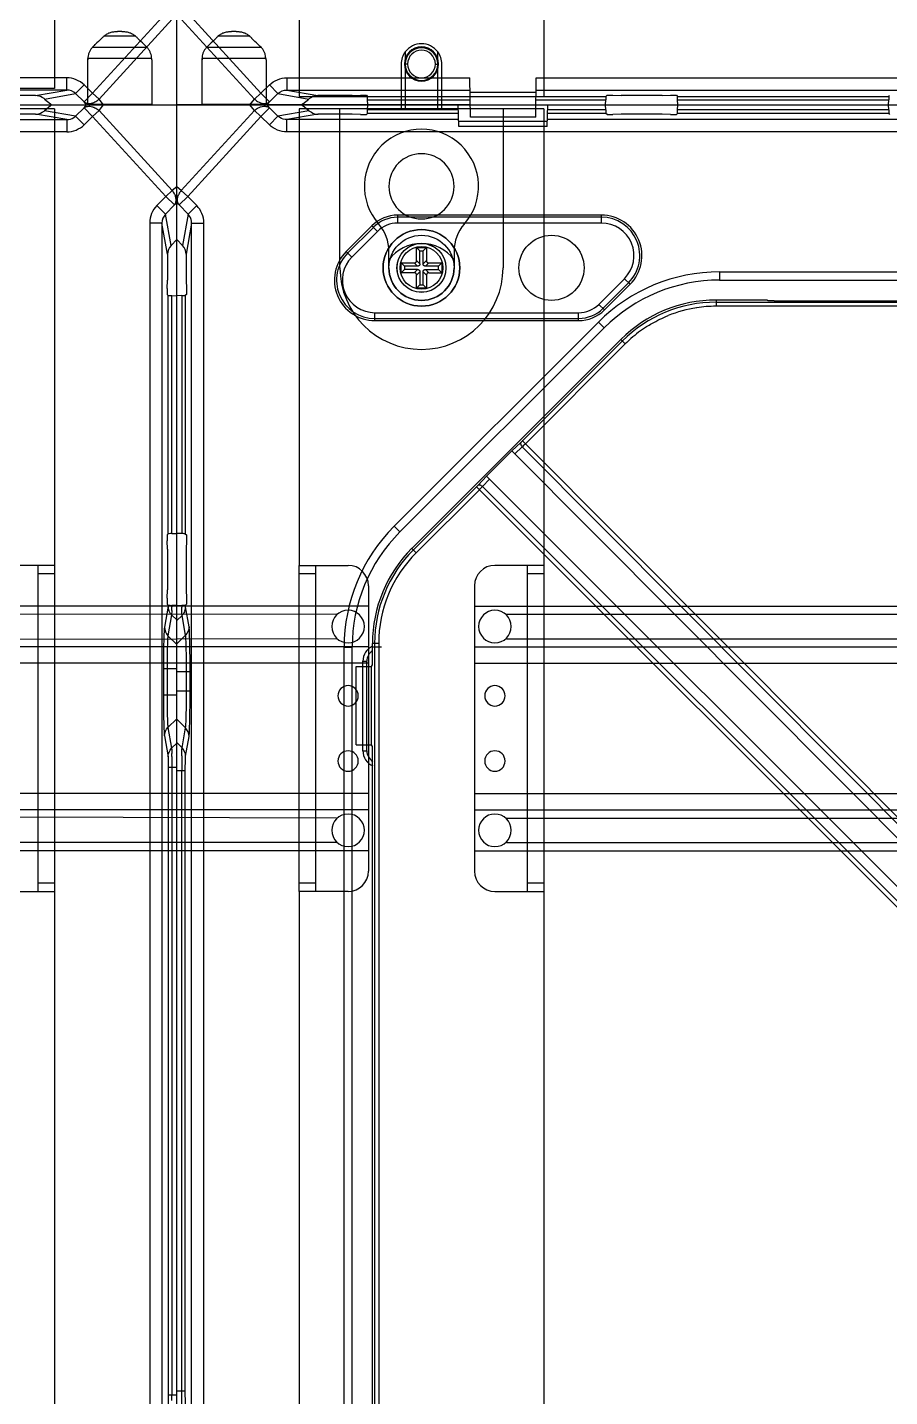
# Model space of a CAD drawing. Header units: millimetres. Extents: x 562 to 17351, y 2396 to 6995.
# Drawn here: x 13907 to 14012.7, y 5060.2 to 5228.2 of the extents above; entities that cross this region are included whole.
import ezdxf

# ---------------------------------------------------------------- set-up
doc = ezdxf.new("R2010")
doc.units = ezdxf.units.MM
doc.layers.add('02___PRT_ALL_AXES', color=7, linetype='Continuous')
doc.layers.add('1轮廓线', color=7, linetype='Continuous', lineweight=25)

# ---------------------------------------------------------------- blocks, each defined once
blk = doc.blocks.new('32211212')
at = {"color": 114, "linetype": 'Continuous', "lineweight": 25, "true_color": 0x139b48}
for p, q in [((3746.61, 2263.17), (3746.61, 2261.67)), ((3750.61, 2261.67), (3750.61, 2263.17)), ((3746.11, 2261.67), (3746.11, 2256.17)), ((3746.91, 2261.67), (3746.61, 2261.67)), ((3746.61, 2261.67), (3746.61, 2256.17)), ((3750.31, 2261.67), (3750.61, 2261.67)), ((3750.61, 2256.17), (3750.61, 2261.67)), ((3751.11, 2256.17), (3751.11, 2261.67)), ((3738.61, 2256.17), (3733.61, 2256.17)), ((3733.61, 2256.17), (3733.61, 2200.17)), ((3738.61, 2236.67), (3738.61, 2256.17)), ((3758.61, 2256.17), (3738.61, 2256.17)), ((3758.61, 2256.17), (3758.61, 2236.67)), ((3763.61, 2256.17), (3758.61, 2256.17)), ((3763.61, 2256.17), (3763.61, 2200.17)), ((4303.61, 2256.17), (4298.61, 2256.17)), ((4303.61, 2256.17), (4303.61, 2200.17)), ((3744.61, 2236.67), (3744.61, 2238.73)), ((3752.61, 2238.73), (3752.61, 2236.67)), ((3733.61, 2200.17), (3739.61, 2200.17)), ((3733.61, 2199.17), (3733.61, 2200.17)), ((3733.61, 2199.17), (3735.61, 2199.17)), ((3733.61, 2161.17), (3733.61, 2199.17)), ((3735.61, 2200.17), (3735.61, 2199.88)), ((3735.61, 2199.88), (3735.61, 2160.46)), ((3763.61, 2200.17), (3757.61, 2200.17)), ((3761.61, 2199.88), (3761.61, 2200.17)), ((3761.61, 2160.46), (3761.61, 2199.88)), ((3761.61, 2199.17), (3763.61, 2199.17)), ((3763.61, 2200.17), (3763.61, 2199.17)), ((3763.61, 2199.17), (3763.61, 2161.17)), ((4303.61, 2200.17), (4297.61, 2200.17)), ((4301.61, 2199.88), (4301.61, 2200.17)), ((4301.61, 2160.46), (4301.61, 2199.88)), ((4301.61, 2199.17), (4303.61, 2199.17)), ((4303.61, 2200.17), (4303.61, 2199.17)), ((4303.61, 2199.17), (4303.61, 2161.17)), ((3742.11, 2197.67), (3742.11, 2162.67)), ((3755.11, 2197.67), (3755.11, 2162.67)), ((3735.61, 2161.17), (3733.61, 2161.17)), ((3733.61, 2160.17), (3733.61, 2161.17)), ((3733.61, 2160.17), (3733.61, 1682.67)), ((3739.61, 2160.17), (3733.61, 2160.17)), ((3735.61, 2160.46), (3735.61, 2160.17)), ((3757.61, 2160.17), (3763.61, 2160.17)), ((3763.61, 2161.17), (3761.61, 2161.17)), ((3761.61, 2160.17), (3761.61, 2160.46)), ((3763.61, 2161.17), (3763.61, 2160.17)), ((3763.61, 2160.17), (3763.61, 1682.67)), ((4297.61, 2160.17), (4303.61, 2160.17)), ((4303.61, 2161.17), (4301.61, 2161.17)), ((4301.61, 2160.17), (4301.61, 2160.46)), ((4303.61, 2161.17), (4303.61, 2160.17)), ((4303.61, 2160.17), (4303.61, 1682.67))]:
    blk.add_line(p, q, dxfattribs=at)
at = {"color": 114, "linetype": 'Continuous', "true_color": 0x139b48}
for p, q in [((3742.11, 2195.17), (3692.11, 2195.17)), ((3755.11, 2195.17), (4282.11, 2195.17)), ((3742.11, 2190.17), (3692.11, 2190.17)), ((3755.11, 2190.17), (4282.11, 2190.17)), ((3742.11, 2188.17), (3692.11, 2188.17)), ((3755.11, 2188.17), (4282.11, 2188.17)), ((3742.11, 2172.17), (3692.11, 2172.17)), ((3755.11, 2172.17), (4282.11, 2172.17)), ((3742.11, 2170.17), (3692.11, 2170.17)), ((3755.11, 2170.17), (4282.11, 2170.17)), ((3742.11, 2165.17), (3692.11, 2165.17)), ((3755.11, 2165.17), (4282.11, 2165.17))]:
    blk.add_line(p, q, dxfattribs=at)
at = {"color": 114, "linetype": 'Continuous', "lineweight": 25, "true_color": 0x139b48}
for centre, radius, start, end in [((3748.61, 2261.67), 2.5, 143.1301, 180), ((3748.61, 2261.67), 2.5, 36.8699, 143.1301), ((3748.61, 2261.67), 2, 0, 180), ((3748.61, 2261.67), 1.7, 0, 180), ((3748.61, 2261.67), 2.5, 0, 36.8699), ((3748.61, 2261.67), 2, 180, 0), ((3748.61, 2261.67), 1.7, 180, 0), ((3748.61, 2246.67), 7, 318.5904, 221.4096), ((3748.61, 2246.67), 4, 0, 180), ((3748.61, 2246.67), 4, 180, 0), ((3739.61, 2238.73), 5, 0, 41.4096), ((3757.61, 2238.73), 5, 138.5904, 180), ((3748.61, 2234.67), 5, 36.8699, 143.1301), ((3748.61, 2236.67), 10, 180, 0), ((3748.61, 2236.67), 4, 180, 0), ((3739.61, 2197.67), 2.5, 0, 90), ((3757.61, 2197.67), 2.5, 90, 180), ((3739.61, 2192.67), 2, 0, 180), ((3757.61, 2192.67), 2, 0, 180), ((3739.61, 2192.67), 2, 180, 0), ((3757.61, 2192.67), 2, 180, 0), ((3739.61, 2184.17), 1.25, 0, 180), ((3757.61, 2184.17), 1.25, 0, 180), ((3739.61, 2184.17), 1.25, 180, 0), ((3757.61, 2184.17), 1.25, 180, 0), ((3739.61, 2176.17), 1.25, 0, 180), ((3757.61, 2176.17), 1.25, 0, 180), ((3739.61, 2176.17), 1.25, 180, 0), ((3757.61, 2176.17), 1.25, 180, 0), ((3739.61, 2167.67), 2, 0, 180), ((3757.61, 2167.67), 2, 0, 180), ((3739.61, 2167.67), 2, 180, 0), ((3757.61, 2167.67), 2, 180, 0), ((3739.61, 2162.67), 2.5, 270, 0), ((3757.61, 2162.67), 2.5, 180, 270)]:
    blk.add_arc(centre, radius, start, end, dxfattribs=at)
at = {"layer": '02___PRT_ALL_AXES', "color": 114, "linetype": 'Continuous', "true_color": 0x139b48}
for p, q in [((3738.14, 2194.17), (3699.13, 2194.13)), ((3759.08, 2194.17), (4278.14, 2194.17)), ((3738.14, 2191.17), (3698.96, 2191.06)), ((3759.08, 2191.17), (4278.14, 2191.17)), ((3738.14, 2169.17), (3698.97, 2169.27)), ((3759.08, 2169.17), (4278.14, 2169.17)), ((3738.14, 2166.17), (3699.07, 2166.16)), ((3759.08, 2166.17), (4278.14, 2166.17))]:
    blk.add_line(p, q, dxfattribs=at)
blk = doc.blocks.new('*U169')
blk.add_blockref('32211212', (-3997.61, -1923.42))
blk = doc.blocks.new('*U170')
at = {"color": 0, "linetype": 'ByBlock', "lineweight": -2, "transparency": 16777216}
for p in [(1200, 675), (1800, 675)]:
    blk.add_blockref('*U169', p, dxfattribs=at)
blk = doc.blocks.new('3333322311')
at = {"color": 114, "linetype": 'Continuous', "lineweight": 25, "true_color": 0x139b48}
for p, q in [((3775.14, 4129.42), (3775.14, 3888.42)), ((3805.14, 4129.42), (3805.14, 3888.42)), ((4345.14, 4128.42), (4345.14, 3889.42)), ((4345.14, 3889.42), (4315.14, 3889.42)), ((3805.14, 3888.42), (3775.14, 3888.42))]:
    blk.add_line(p, q, dxfattribs=at)
for start, end in [(0, 180), (180, 0)]:
    blk.add_arc((3790.14, 3892.42), 2.1, start, end, dxfattribs=at)
blk = doc.blocks.new('*U171')
blk.add_blockref('3333322311', (-4039.14, -4060.42))
blk = doc.blocks.new('*U172')
at = {"color": 0, "linetype": 'ByBlock', "lineweight": -2, "transparency": 16777216}
for p in [(1200, 0), (1800, 0)]:
    blk.add_blockref('*U171', p, dxfattribs=at)
blk = doc.blocks.new('DASFASFASEFWE')
at = {"color": 7, "linetype": 'Continuous'}
for p, q in [((-100.52, 3533.07), (-100.52, 3532.31)), ((-95.06, 3533.07), (-100.52, 3533.07)), ((-100.52, 3532.81), (122.71, 3532.81)), ((-94.21, 3533.01), (-94.26, 3533.03)), ((-93.41, 3532.97), (-77.56, 3532.97)), ((122.71, 3532.31), (-100.52, 3532.31)), ((-112.19, 3528.24), (-137.81, 3502.61)), ((-124.25, 3515.81), (-112, 3528.05)), ((-123.9, 3515.45), (-111.65, 3527.7)), ((-111.65, 3527.7), (-112.19, 3528.24)), ((-13.27, 3404.29), (-124.25, 3515.81)), ((-128.66, 3511.47), (-125.56, 3514.57)), ((-124.46, 3515.6), (-125.56, 3514.57)), ((-13.71, 3402.18), (-125.56, 3514.57)), ((-125.2, 3514.21), (-124.29, 3515.06)), ((-13.66, 3403.9), (-124.29, 3515.06)), ((-128.66, 3511.47), (-129.7, 3510.36)), ((-128.3, 3511.11), (-129.16, 3510.2)), ((-128.66, 3511.47), (-16.66, 3399.47)), ((-137.63, 3502.43), (-129.9, 3510.16)), ((-137.28, 3502.07), (-129.54, 3509.8)), ((-129.9, 3510.16), (-18.82, 3399.08)), ((-129.16, 3510.2), (-18.43, 3399.47)), ((-137.81, 3502.61), (-137.28, 3502.07)), ((-142.65, 3488.32), (-142.65, 3490.95)), ((-141.88, 3490.95), (-142.65, 3490.95)), ((-142.38, 3285.7), (-142.38, 3490.95)), ((-141.88, 3490.95), (-141.88, 3285.7)), ((-144.65, 3478.52), (-144.65, 3488.13)), ((-144.65, 3488.13), (-142.76, 3488.13)), ((-142.76, 3488.13), (-142.65, 3488.32)), ((-142.76, 3478.52), (-142.76, 3488.13)), ((-144.65, 3478.52), (-142.76, 3478.52)), ((-142.65, 3478.32), (-142.76, 3478.52)), ((-142.65, 3298.32), (-142.65, 3478.32))]:
    blk.add_line(p, q, dxfattribs=at)
for centre, radius, start, end in [((-100.52, 3516.57), 16.5, 90, 135), ((-100.52, 3516.57), 16.24, 90, 135), ((-100.5, 3516.58), 15.73, 98.7741, 112.058), ((-100.54, 3516.61), 15.7, 89.9391, 98.6629), ((-100.53, 3516.61), 15.7, 122.8137, 131.6157), ((-99.71, 3515.67), 16.95, 131.5688, 134.7692), ((-145.84, 3537.4), 31.04, 313.9644, 314.9885), ((-151.48, 3531.78), 31.05, 314.9427, 315.9664), ((-126.15, 3490.95), 16.5, 135, 180), ((-126.15, 3490.95), 16.24, 135, 180), ((-126.15, 3490.95), 15.74, 135, 180)]:
    blk.add_arc(centre, radius, start, end, dxfattribs=at)
for points, knots in [([(-94.26, 3533.03), (-94.26, 3533.04), (-94.27, 3533.04), (-94.29, 3533.04), (-94.31, 3533.05), (-94.35, 3533.05), (-94.42, 3533.06), (-94.52, 3533.06), (-94.64, 3533.07), (-94.77, 3533.07), (-94.91, 3533.07), (-95.01, 3533.07), (-95.06, 3533.07)], [0, 0, 0, 0, 0.013233, 0.034581, 0.063978, 0.101221, 0.198262, 0.32283, 0.470646, 0.637144, 0.816056, 1, 1, 1, 1]), ([(-93.41, 3532.97), (-93.46, 3532.97), (-93.56, 3532.97), (-93.7, 3532.97), (-93.83, 3532.97), (-93.95, 3532.98), (-94.05, 3532.98), (-94.12, 3532.99), (-94.16, 3532.99), (-94.18, 3533), (-94.2, 3533), (-94.21, 3533), (-94.21, 3533.01)], [0, 0, 0, 0, 0.183944, 0.362856, 0.529354, 0.67717, 0.801738, 0.898779, 0.936022, 0.965419, 0.986767, 1, 1, 1, 1]), ([(-109.04, 3529.81), (-108.83, 3529.94), (-108.3, 3530.26), (-107.43, 3530.72), (-106.75, 3531.02), (-106.41, 3531.16)], [0, 0, 0, 0, 0.250016, 0.625009, 1, 1, 1, 1]), ([(-124.25, 3515.81), (-124.27, 3515.79), (-124.34, 3515.72), (-124.41, 3515.65), (-124.46, 3515.6)], [0, 0, 0, 0, 0.266382, 1, 1, 1, 1]), ([(-124.45, 3515.61), (-124.46, 3515.6), (-124.48, 3515.57), (-124.49, 3515.51), (-124.49, 3515.44), (-124.47, 3515.34), (-124.41, 3515.21), (-124.33, 3515.11), (-124.29, 3515.06)], [0, 0, 0, 0, 0.088133, 0.185141, 0.294006, 0.415867, 0.694274, 1, 1, 1, 1]), ([(-129.7, 3510.36), (-129.72, 3510.34), (-129.78, 3510.27), (-129.85, 3510.21), (-129.9, 3510.16)], [0, 0, 0, 0, 0.230584, 1, 1, 1, 1]), ([(-129.7, 3510.36), (-129.68, 3510.38), (-129.62, 3510.4), (-129.53, 3510.4), (-129.46, 3510.39), (-129.38, 3510.35), (-129.27, 3510.3), (-129.2, 3510.24), (-129.16, 3510.2)], [0, 0, 0, 0, 0.178318, 0.288924, 0.414114, 0.553562, 0.702575, 1, 1, 1, 1])]:
    blk.add_open_spline(points, degree=3, knots=knots, dxfattribs=at)
blk = doc.blocks.new('32332232')
at = {"color": 7, "linetype": 'Continuous'}
for p, q in [((3535.8, 2001.11), (3531.91, 2001.11)), ((3534.02, 2001.7), (3533.69, 2001.7)), ((4121.8, 2001.11), (4117.91, 2001.11)), ((4120.02, 2001.7), (4119.69, 2001.7)), ((3530.54, 1999.78), (3530.86, 2000.09)), ((3530.54, 1999.78), (3537.17, 1999.78)), ((3530.75, 1999.99), (3530.86, 2000.09)), ((3536.85, 2000.09), (3537.17, 1999.78)), ((3537.06, 1999.89), (3537.17, 1999.78)), ((4116.54, 1999.78), (4116.86, 2000.09)), ((4116.54, 1999.78), (4123.17, 1999.78)), ((4116.75, 1999.99), (4116.86, 2000.09)), ((4122.85, 2000.09), (4123.17, 1999.78)), ((4123.06, 1999.89), (4123.17, 1999.78)), ((3529.91, 1998.2), (3529.91, 1992.8)), ((3529.91, 1998.2), (3529.95, 1998.2)), ((3529.95, 1998.37), (3529.95, 1998.2)), ((3537.76, 1998.37), (3529.95, 1998.37)), ((3537.76, 1998.37), (3537.76, 1998.2)), ((3537.81, 1998.2), (3537.76, 1998.2)), ((3537.81, 1998.2), (3537.81, 1992.8)), ((4115.91, 1998.2), (4115.95, 1998.2)), ((4115.91, 1998.2), (4115.91, 1992.8)), ((4123.76, 1998.37), (4115.95, 1998.37)), ((4115.95, 1998.37), (4115.95, 1998.2)), ((4123.76, 1998.37), (4123.76, 1998.2)), ((4123.81, 1998.2), (4123.76, 1998.2)), ((4123.81, 1998.2), (4123.81, 1992.8)), ((3526.86, 1655.2), (3526.86, 1992.7)), ((3526.86, 1992.7), (4126.86, 1992.7)), ((3529.91, 1992.8), (3537.81, 1992.8)), ((3536.39, 1992), (3535.83, 1992.7)), ((3537.17, 1991.28), (3538.22, 1992.34)), ((3538.22, 1992.34), (3537.94, 1992.7)), ((3539.26, 1991.32), (3538.22, 1992.34)), ((3542.33, 1992.58), (3542.21, 1992.7)), ((3543.06, 1991.98), (3542.33, 1992.58)), ((3550.26, 1992.09), (3550.28, 1992.7)), ((3561.42, 1990.06), (3561.36, 1992.7)), ((3572.29, 1990.06), (3572.36, 1992.7)), ((3579.45, 1992.09), (3579.43, 1992.7)), ((3588.26, 1992.09), (3588.28, 1992.7)), ((3614.15, 1992.09), (3614.14, 1992.7)), ((4111.38, 1992.58), (4110.65, 1991.98)), ((4111.38, 1992.58), (4111.5, 1992.7)), ((4114.45, 1991.32), (4115.49, 1992.34)), ((4115.49, 1992.34), (4115.78, 1992.7)), ((4115.49, 1992.34), (4116.54, 1991.28)), ((4115.91, 1992.8), (4123.81, 1992.8)), ((4117.32, 1992), (4117.88, 1992.7)), ((4126.86, 1655.2), (4126.86, 1992.7)), ((3536.39, 1992), (3527.41, 1982.18)), ((3537.17, 1991.28), (3528.19, 1981.46)), ((3537.17, 1991.28), (3536.39, 1992)), ((3538.21, 1990.25), (3537.17, 1991.28)), ((3538.21, 1990.25), (3539.26, 1991.32)), ((3543.06, 1991.98), (3539.26, 1991.32)), ((3544.17, 1991.55), (3540.35, 1990.88)), ((3540.35, 1989.38), (3540.35, 1990.88)), ((3561.4, 1990.88), (3540.35, 1990.88)), ((3548.35, 1991.55), (3544.17, 1991.55)), ((3549.38, 1991.53), (3548.36, 1991.55)), ((3549.38, 1991.53), (3550.11, 1991.53)), ((3550.23, 1991.65), (3550.11, 1991.53)), ((3561.38, 1991.65), (3550.23, 1991.65)), ((3561.37, 1992.09), (3550.26, 1992.09)), ((3561.41, 1990.68), (3572.3, 1990.68)), ((3824.55, 1990.88), (3572.31, 1990.88)), ((3579.48, 1991.65), (3572.33, 1991.65)), ((3579.45, 1992.09), (3572.34, 1992.09)), ((3579.61, 1991.53), (3579.48, 1991.65)), ((3579.61, 1991.53), (3580.33, 1991.53)), ((3581.36, 1991.55), (3580.33, 1991.53)), ((3586.35, 1991.55), (3581.36, 1991.55)), ((3587.38, 1991.53), (3586.36, 1991.55)), ((3587.38, 1991.53), (3588.11, 1991.53)), ((3588.23, 1991.65), (3588.11, 1991.53)), ((3614.17, 1991.65), (3588.23, 1991.65)), ((3614.15, 1992.09), (3588.26, 1992.09)), ((3614.17, 1991.65), (3614.25, 1991.52)), ((4092.31, 1990.88), (4113.36, 1990.88)), ((4109.54, 1991.55), (4105.36, 1991.55)), ((4113.36, 1990.88), (4109.54, 1991.55)), ((4114.45, 1991.32), (4110.65, 1991.98)), ((4113.36, 1990.88), (4113.36, 1989.38)), ((4114.45, 1991.32), (4115.5, 1990.25)), ((4115.5, 1990.25), (4116.54, 1991.28)), ((4116.54, 1991.28), (4117.32, 1992)), ((4125.52, 1981.46), (4116.54, 1991.28)), ((4126.3, 1982.18), (4117.32, 1992)), ((3824.55, 1989.38), (3540.35, 1989.38)), ((3572.29, 1990.06), (3561.42, 1990.06)), ((4113.36, 1989.38), (3829.16, 1989.38)), ((3527.41, 1982.18), (3526.86, 1982.62)), ((3528.19, 1981.46), (3527.41, 1982.18)), ((4126.3, 1982.18), (4125.52, 1981.46)), ((4126.86, 1982.62), (4126.3, 1982.18)), ((3527.13, 1980.42), (3526.86, 1980.63)), ((3527.13, 1980.42), (3528.19, 1981.46)), ((3528.24, 1979.29), (3527.13, 1980.42)), ((3529.3, 1980.34), (3528.19, 1981.46)), ((4125.52, 1981.46), (4124.41, 1980.34)), ((4126.58, 1980.42), (4125.47, 1979.29)), ((4126.58, 1980.42), (4125.52, 1981.46)), ((4126.86, 1980.63), (4126.58, 1980.42)), ((3528.24, 1979.29), (3527.56, 1975.45)), ((3528.24, 1979.29), (3529.3, 1980.34)), ((3553.94, 1978.2), (3553.94, 1979.16)), ((3578.92, 1979.16), (3553.94, 1979.16)), ((3578.92, 1978.91), (3553.94, 1978.91)), ((3578.92, 1978.2), (3578.92, 1979.16)), ((4125.47, 1979.29), (4124.41, 1980.34)), ((4126.15, 1975.45), (4125.47, 1979.29)), ((3528.67, 1978.2), (3528, 1974.38)), ((3528.67, 1825.92), (3528.67, 1978.2)), ((3528.67, 1978.2), (3530.17, 1978.2)), ((3530.17, 1825.92), (3530.17, 1978.2)), ((3550.78, 1977.86), (3547.64, 1974.71)), ((3550.96, 1977.67), (3547.82, 1974.53)), ((3551.47, 1977.17), (3548.32, 1974.03)), ((3551.47, 1977.17), (3550.78, 1977.86)), ((3578.92, 1978.2), (3553.94, 1978.2)), ((4125.04, 1978.2), (4123.54, 1978.2)), ((4123.54, 1978.2), (4123.54, 1826.25)), ((4125.04, 1978.2), (4125.04, 1826.25)), ((4125.71, 1974.38), (4125.04, 1978.2)), ((3527.56, 1975.45), (3526.86, 1976.17)), ((4126.15, 1975.45), (4126.86, 1976.17)), ((3528, 1974.38), (3528, 1971.2)), ((3548.32, 1974.03), (3547.64, 1974.71)), ((4125.71, 1974.38), (4125.71, 1971.2)), ((3593.4, 1972.2), (3593.4, 1971.2)), ((3593.4, 1972.2), (4060.31, 1972.2)), ((3528, 1971.2), (3528.03, 1970.17)), ((3578.6, 1968.22), (3581.75, 1971.37)), ((3579.11, 1967.72), (3582.25, 1970.87)), ((3579.29, 1967.54), (3582.43, 1970.69)), ((3582.43, 1970.69), (3581.75, 1971.37)), ((3593.4, 1971.2), (4060.31, 1971.2)), ((4125.68, 1970.17), (4125.71, 1971.2)), ((3527.46, 1969.29), (3526.86, 1969.28)), ((3527.46, 1969.29), (3527.46, 1940.1)), ((3528.03, 1969.45), (3527.9, 1969.32)), ((3527.9, 1969.32), (3527.9, 1940.07)), ((3528.03, 1970.17), (3528.03, 1969.45)), ((4125.68, 1970.17), (4125.68, 1969.45)), ((4125.81, 1969.32), (4125.68, 1969.45)), ((4125.81, 1940.07), (4125.81, 1969.32)), ((4126.25, 1969.29), (4126.86, 1969.28)), ((4126.25, 1940.1), (4126.25, 1969.29)), ((3551.15, 1966.23), (3551.15, 1967.2)), ((3551.15, 1967.2), (3576.13, 1967.2)), ((3576.13, 1966.23), (3576.13, 1967.2)), ((3579.29, 1967.54), (3578.6, 1968.22)), ((3551.15, 1966.49), (3576.13, 1966.49)), ((3551.15, 1966.23), (3576.13, 1966.23)), ((3553.51, 1941), (3578.55, 1966.05)), ((3554.21, 1940.3), (3579.25, 1965.34)), ((3578.55, 1966.05), (3579.25, 1965.34)), ((3527.46, 1940.1), (3526.86, 1940.12)), ((3527.9, 1940.07), (3528.03, 1939.95)), ((3553.51, 1941), (3554.21, 1940.3)), ((4125.68, 1939.95), (4125.81, 1940.07)), ((4126.25, 1940.1), (4126.86, 1940.12)), ((3528.03, 1939.22), (3528, 1938.2)), ((3528.03, 1939.95), (3528.03, 1939.22)), ((4125.68, 1939.95), (4125.68, 1939.22)), ((4125.71, 1938.2), (4125.68, 1939.22)), ((3528, 1938.2), (3528, 1933.2)), ((4125.71, 1938.2), (4125.71, 1933.2)), ((3528, 1933.2), (3528.03, 1932.17)), ((3528.03, 1932.17), (3528.03, 1931.45)), ((4125.68, 1932.17), (4125.71, 1933.2)), ((4125.68, 1932.17), (4125.68, 1931.45)), ((3526.86, 1931.29), (3527.47, 1931.3)), ((3527.5, 1930.07), (3526.86, 1929.44)), ((3527.5, 1930.07), (3527.49, 1930.22)), ((3527.93, 1927.63), (3527.5, 1930.07)), ((3528.03, 1931.45), (3527.92, 1931.34)), ((3528.36, 1928.68), (3527.94, 1931.12)), ((4125.78, 1931.18), (4125.34, 1928.61)), ((4125.8, 1931.34), (4125.68, 1931.45)), ((4126.22, 1930.13), (4125.77, 1927.57)), ((4125.8, 1931.34), (4125.78, 1931.18)), ((4126.24, 1930.59), (4126.22, 1930.16)), ((4126.22, 1930.16), (4126.22, 1930.13)), ((4126.86, 1929.51), (4126.22, 1930.13)), ((4126.24, 1930.66), (4126.24, 1930.59)), ((4126.86, 1931.28), (4126.25, 1931.3)), ((4126.25, 1931.3), (4126.25, 1931.13)), ((3526.86, 1926.58), (3527.93, 1927.63)), ((4125.77, 1927.57), (4126.86, 1926.5)), ((3547.36, 1721.74), (3547.36, 1926.16)), ((3547.36, 1926.16), (3548.36, 1926.16)), ((3548.36, 1721.74), (3548.36, 1926.16)), ((3551.97, 1926.16), (3550.86, 1926.16)), ((3549.66, 1913.45), (3549.66, 1924.45)), ((3549.66, 1924.45), (3550.16, 1924.45)), ((3550.16, 1913.45), (3550.16, 1924.45)), ((4125.22, 1923.55), (4126.86, 1923.55)), ((4125.22, 1923.55), (4125.22, 1920.34)), ((4125.66, 1923.55), (4125.66, 1920.34)), ((3528.49, 1923.13), (3526.86, 1923.13)), ((3528.05, 1920.76), (3528.05, 1923.13)), ((3528.49, 1920.76), (3528.49, 1923.13)), ((3528.49, 1920.76), (3526.86, 1920.76)), ((4125.22, 1920.34), (4126.86, 1920.34)), ((3526.86, 1917.32), (3527.93, 1916.26)), ((4125.77, 1916.32), (4126.86, 1917.39)), ((3527.5, 1913.82), (3527.93, 1916.26)), ((3527.94, 1912.78), (3528.36, 1915.22)), ((4125.34, 1915.28), (4125.78, 1912.72)), ((4125.77, 1916.32), (4126.22, 1913.76)), ((3527.5, 1913.82), (3526.86, 1914.46)), ((3549.66, 1913.45), (3550.16, 1913.45)), ((4126.86, 1914.38), (4126.22, 1913.76)), ((4126.22, 1913.76), (4126.23, 1913.58)), ((4126.23, 1913.58), (4126.24, 1913.11)), ((4126.25, 1912.77), (4126.25, 1911.43)), ((3527.9, 1911.01), (3526.86, 1911.01)), ((3527.46, 1834.88), (3527.46, 1911.01)), ((3527.9, 1834.88), (3527.9, 1911.01)), ((4125.81, 1911.43), (4126.86, 1911.43)), ((4125.81, 1911.43), (4125.81, 1834.46)), ((4126.25, 1911.43), (4126.25, 1834.46)), ((3527.9, 1834.88), (3526.86, 1834.88)), ((3527.47, 1833.22), (3527.46, 1834.88)), ((4125.81, 1834.46), (4126.86, 1834.46)), ((3528.19, 1666.43), (3537.17, 1656.61)), ((4116.54, 1656.61), (4125.52, 1666.43)), ((3527.41, 1665.71), (3536.39, 1655.9)), ((4117.32, 1655.9), (4126.3, 1665.71)), ((3540.35, 1658.51), (3540.35, 1657.01)), ((3540.35, 1658.51), (3562.77, 1658.51)), ((3562.86, 1653.7), (3562.77, 1658.51)), ((3570.86, 1653.7), (3570.94, 1658.51)), ((3570.94, 1658.51), (3824.55, 1658.51)), ((4113.36, 1658.51), (4090.94, 1658.51)), ((4113.36, 1657.01), (4113.36, 1658.51)), ((3536.39, 1655.9), (3537.17, 1656.61)), ((3537.17, 1656.61), (3538.21, 1657.64)), ((3537.17, 1656.61), (3538.22, 1655.55)), ((3538.21, 1657.64), (3539.26, 1656.58)), ((3538.22, 1655.55), (3539.26, 1656.58)), ((3539.26, 1656.58), (3543.06, 1655.91)), ((3540.35, 1657.01), (3544.17, 1656.34)), ((3540.35, 1657.01), (3562.8, 1657.01)), ((3548.35, 1656.34), (3544.17, 1656.34)), ((3548.36, 1656.34), (3549.38, 1656.37)), ((3549.38, 1656.37), (3550.11, 1656.37)), ((3550.11, 1656.37), (3550.23, 1656.24)), ((3550.23, 1656.24), (3562.81, 1656.24)), ((3570.91, 1656.7), (3562.8, 1656.7)), ((3570.9, 1656.24), (3579.48, 1656.24)), ((3570.91, 1657.01), (3824.55, 1657.01)), ((3579.48, 1656.24), (3579.61, 1656.37)), ((3579.61, 1656.37), (3580.33, 1656.37)), ((3580.33, 1656.37), (3581.36, 1656.34)), ((3586.35, 1656.34), (3581.36, 1656.34)), ((3586.36, 1656.34), (3587.38, 1656.37)), ((3587.38, 1656.37), (3588.11, 1656.37)), ((3588.11, 1656.37), (3588.23, 1656.24)), ((3588.23, 1656.24), (3614.17, 1656.24)), ((3614.17, 1656.24), (3614.25, 1656.37)), ((4113.36, 1657.01), (4090.91, 1657.01)), ((4109.54, 1656.34), (4105.36, 1656.34)), ((4109.54, 1656.34), (4113.36, 1657.01)), ((4110.65, 1655.91), (4114.45, 1656.58)), ((4114.45, 1656.58), (4115.5, 1657.64)), ((4115.49, 1655.55), (4114.45, 1656.58)), ((4115.49, 1655.55), (4116.54, 1656.61)), ((4116.54, 1656.61), (4115.5, 1657.64)), ((4117.32, 1655.9), (4116.54, 1656.61)), ((3562.83, 1655.2), (3526.86, 1655.2)), ((3535.83, 1655.2), (3536.39, 1655.9)), ((3537.94, 1655.2), (3538.22, 1655.55)), ((3542.21, 1655.2), (3542.33, 1655.31)), ((3542.33, 1655.31), (3543.06, 1655.91)), ((3550.28, 1655.2), (3550.26, 1655.8)), ((3550.26, 1655.8), (3562.82, 1655.8)), ((3570.88, 1655.2), (4082.83, 1655.2)), ((3570.89, 1655.8), (3579.45, 1655.8)), ((3579.43, 1655.2), (3579.45, 1655.8)), ((3588.28, 1655.2), (3588.26, 1655.8)), ((3588.26, 1655.8), (3614.15, 1655.8)), ((3614.14, 1655.2), (3614.15, 1655.8)), ((4090.88, 1655.2), (4126.86, 1655.2)), ((4110.65, 1655.91), (4111.38, 1655.31)), ((4111.5, 1655.2), (4111.38, 1655.31)), ((4115.78, 1655.2), (4115.49, 1655.55)), ((4117.88, 1655.2), (4117.32, 1655.9)), ((3570.86, 1653.7), (3562.86, 1653.7))]:
    blk.add_line(p, q, dxfattribs=at)
at = {"color": 6, "linetype": 'Continuous'}
for radius in [4, 3, 2.63]:
    blk.add_circle((3556.86, 1972.7), radius, dxfattribs=at)
at = {"color": 7, "linetype": 'Continuous'}
blk.add_circle((3572.8, 1972.7), 4, dxfattribs=at)
for centre, radius, start, end in [((3625.89, 1903.3), 135.64, 133.9933, 134.4747), ((3582.37, 1948.32), 73.03, 133.7059, 133.9634), ((3533.28, 1999.68), 1.99, 131.3847, 133.6974), ((3533.68, 1987.59), 14.11, 89.9587, 90.4113), ((3533.68, 1987.59), 14.11, 89.9587, 90.4114), ((3534.03, 1987.59), 14.11, 89.5887, 90.0413), ((3534.03, 1987.59), 14.11, 89.5886, 90.0413), ((3534.43, 1999.68), 1.99, 46.3026, 48.6152), ((3485.34, 1948.32), 73.03, 46.0366, 46.2941), ((3441.82, 1903.3), 135.64, 45.5253, 46.0067), ((4211.89, 1903.3), 135.64, 133.9933, 134.4747), ((4168.37, 1948.32), 73.03, 133.7059, 133.9634), ((4119.28, 1999.68), 1.99, 131.3847, 133.6974), ((4119.68, 1987.59), 14.11, 89.9587, 90.4113), ((4119.68, 1987.59), 14.11, 89.9587, 90.4114), ((4120.03, 1987.59), 14.11, 89.5887, 90.0413), ((4120.03, 1987.59), 14.11, 89.5886, 90.0413), ((4120.43, 1999.68), 1.99, 46.3026, 48.6152), ((4071.34, 1948.32), 73.03, 46.0366, 46.2941), ((4027.82, 1903.3), 135.64, 45.5253, 46.0067), ((3530.91, 1998.2), 1, 161.4748, 180), ((3531.93, 1998.37), 1.98, 175.7569, 179.997), ((3535.78, 1998.37), 1.98, 0.003, 4.2431), ((3536.81, 1998.2), 1, 0, 18.5252), ((4116.91, 1998.2), 1, 161.4748, 180), ((4117.93, 1998.37), 1.98, 175.7569, 179.997), ((4121.78, 1998.37), 1.98, 0.003, 4.2431), ((4122.81, 1998.2), 1, 0, 18.5252), ((3537.83, 1990.45), 2.12, 127.8496, 132.9341), ((4115.88, 1990.45), 2.12, 47.0659, 52.1504), ((3529, 1980.82), 2.1, 139.6253, 146.1693), ((4124.71, 1980.82), 2.1, 33.8309, 40.3747), ((3553.94, 1974.7), 4.47, 90, 135), ((3553.94, 1974.7), 4.21, 90, 135), ((3578.92, 1974.2), 4.97, 315, 90), ((3578.92, 1974.2), 4.71, 315, 90), ((3553.94, 1974.7), 3.5, 90, 135), ((3578.92, 1974.2), 4, 315, 90), ((3551.15, 1971.2), 4.97, 135, 270), ((3551.15, 1971.2), 4.71, 135, 270), ((3551.15, 1971.2), 4, 135, 270), ((3593.4, 1951.2), 21, 90, 135), ((3593.4, 1951.2), 20, 90, 135), ((3576.13, 1970.7), 3.5, 270, 315), ((3576.13, 1970.7), 4.21, 270, 315), ((3576.13, 1970.7), 4.47, 270, 315), ((3568.36, 1926.16), 21, 135, 180), ((3568.36, 1926.16), 20, 135, 180), ((3527.1, 1943.44), 12.14, 271.7301, 272.4354), ((3614.65, 1932.27), 87.19, 180.6343, 180.7935), ((3526.45, 1931.13), 1.49, 314.8285, 319.8014), ((3526.46, 1931.12), 1.47, 339.7115, 344.7298), ((3526.46, 1931.12), 1.48, 344.7516, 359.7286), ((4127.26, 1931.19), 1.48, 200.289, 205.2867), ((4127.28, 1931.19), 1.5, 205.344, 220.1972), ((4127.28, 1931.19), 1.49, 220.1986, 225.1715), ((4126.66, 1945.23), 13.94, 267.8652, 268.3219), ((4056.42, 1931.82), 69.83, 359.0505, 359.4338), ((3551.66, 1924.45), 1.99, 113.5785, 180), ((3551.66, 1924.45), 1.5, 122.2987, 180), ((3551.66, 1913.45), 1.99, 180, 247.4975), ((3551.66, 1913.45), 1.5, 180, 239.9978), ((3658.39, 1911.18), 130.93, 179.379, 179.731), ((3690.99, 1911.02), 163.53, 179.7284, 180.0026), ((3615.21, 1911.62), 87.74, 179.2064, 179.3606), ((4056.28, 1912.08), 69.97, 0.569, 0.8407), ((3973.94, 1834.46), 152.31, 359.7305, 0.0033), ((3537.83, 1657.45), 2.12, 227.0658, 232.139), ((4115.88, 1657.45), 2.12, 307.861, 312.9342)]:
    blk.add_arc(centre, radius, start, end, dxfattribs=at)
for centre, major_axis, ratio, start_param, end_param in [((3544.32, 1993.08), (1.77, 0.18), 0.842575, -2.439867, -2.227501), ((3544.18, 1993.05), (1.49, 0.26), 0.988643, 3.968491, 4.537312), ((3550.23, 1993.15), (0, 1.5), 0.026186, 3.167773, 3.926991), ((3579.48, 1993.15), (0, 1.5), 0.026186, 2.356194, 3.115413), ((3588.23, 1993.15), (0, 1.5), 0.026186, 3.167773, 3.926991), ((3614.17, 1993.15), (0, 1.5), 0.017455, 2.356194, 3.115413), ((4109.53, 1993.05), (1.49, -0.26), 0.988643, -1.395719, -0.826899), ((4109.39, 1993.08), (1.77, -0.18), 0.842575, -0.914092, -0.701726), ((3526.5, 1974.37), (0.26, 1.49), 0.988643, -1.395719, -0.614533), ((4127.21, 1974.37), (0.26, -1.49), 0.988643, -2.52706, -1.745874), ((3526.4, 1969.32), (1.5, 0), 0.026186, 5.497787, 6.257005), ((4127.31, 1969.32), (1.5, 0), 0.026186, 3.167773, 3.926991), ((3526.4, 1940.07), (1.5, 0), 0.026186, 6.309365, 7.068583), ((4127.31, 1940.07), (1.5, 0), 0.026186, 8.63938, 9.398598), ((3544.18, 1654.84), (-1.49, 0.26), 0.988643, -1.395719, -0.826899), ((3550.23, 1654.74), (0, 1.5), 0.026186, 5.497787, 6.257005), ((3579.48, 1654.74), (0, 1.5), 0.026186, 6.309365, 7.068583), ((3588.23, 1654.74), (0, 1.5), 0.026186, 5.497787, 6.257005), ((3614.17, 1654.74), (0, 1.5), 0.017455, 6.309365, 7.068583), ((4109.53, 1654.84), (-1.49, -0.26), 0.988643, 3.968491, 4.537312), ((3544.32, 1654.82), (1.77, -0.18), 0.842575, 2.227501, 2.439867), ((4109.39, 1654.82), (1.77, 0.18), 0.842575, 0.701726, 0.914092)]:
    blk.add_ellipse(centre, major_axis=major_axis, ratio=ratio, start_param=start_param, end_param=end_param, dxfattribs=at)
for points, knots in [([(3531.97, 2001.17), (3532.08, 2001.26), (3532.32, 2001.43), (3532.72, 2001.6), (3533.08, 2001.67), (3533.36, 2001.69), (3533.51, 2001.7), (3533.58, 2001.7)], [0, 0, 0, 0, 0.24991, 0.4998, 0.749755, 0.874871, 1, 1, 1, 1]), ([(3534.13, 2001.7), (3534.2, 2001.7), (3534.35, 2001.69), (3534.63, 2001.67), (3534.99, 2001.6), (3535.39, 2001.43), (3535.63, 2001.26), (3535.74, 2001.17)], [0, 0, 0, 0, 0.125129, 0.250246, 0.500201, 0.750092, 1, 1, 1, 1]), ([(4117.97, 2001.17), (4118.08, 2001.26), (4118.32, 2001.43), (4118.72, 2001.6), (4119.08, 2001.67), (4119.36, 2001.69), (4119.51, 2001.7), (4119.58, 2001.7)], [0, 0, 0, 0, 0.24991, 0.4998, 0.749755, 0.874871, 1, 1, 1, 1]), ([(4120.13, 2001.7), (4120.2, 2001.7), (4120.35, 2001.69), (4120.63, 2001.67), (4120.99, 2001.6), (4121.39, 2001.43), (4121.63, 2001.26), (4121.74, 2001.17)], [0, 0, 0, 0, 0.125129, 0.250246, 0.500201, 0.750092, 1, 1, 1, 1]), ([(3530.54, 1999.78), (3530.46, 1999.7), (3530.31, 1999.52), (3530.13, 1999.21), (3530, 1998.87), (3529.97, 1998.63), (3529.96, 1998.51)], [0, 0, 0, 0, 0.25, 0.499984, 0.749967, 1, 1, 1, 1]), ([(3537.75, 1998.51), (3537.75, 1998.63), (3537.71, 1998.87), (3537.58, 1999.21), (3537.41, 1999.52), (3537.25, 1999.7), (3537.17, 1999.78)], [0, 0, 0, 0, 0.250033, 0.500016, 0.75, 1, 1, 1, 1]), ([(4116.54, 1999.78), (4116.46, 1999.7), (4116.31, 1999.52), (4116.13, 1999.21), (4116, 1998.87), (4115.97, 1998.63), (4115.96, 1998.51)], [0, 0, 0, 0, 0.25, 0.499984, 0.749967, 1, 1, 1, 1]), ([(4123.75, 1998.51), (4123.75, 1998.63), (4123.71, 1998.87), (4123.58, 1999.21), (4123.41, 1999.52), (4123.25, 1999.7), (4123.17, 1999.78)], [0, 0, 0, 0, 0.250033, 0.500016, 0.75, 1, 1, 1, 1]), ([(3536.53, 1992.12), (3536.61, 1992.18), (3536.9, 1992.38), (3537.25, 1992.5), (3537.52, 1992.52)], [0, 0, 0, 0, 0.263064, 1, 1, 1, 1]), ([(3537.52, 1992.52), (3537.57, 1992.53), (3537.77, 1992.53), (3537.97, 1992.48), (3538.1, 1992.42)], [0, 0, 0, 0, 0.267986, 1, 1, 1, 1]), ([(4115.49, 1992.34), (4115.54, 1992.38), (4115.75, 1992.5), (4116.01, 1992.54), (4116.19, 1992.52)], [0, 0, 0, 0, 0.232903, 1, 1, 1, 1]), ([(4116.53, 1992.46), (4116.59, 1992.44), (4116.82, 1992.36), (4117.03, 1992.23), (4117.18, 1992.12)], [0, 0, 0, 0, 0.24316, 1, 1, 1, 1]), ([(3540.35, 1990.88), (3540.05, 1990.88), (3539.64, 1991), (3539.33, 1991.25), (3539.26, 1991.32)], [0, 0, 0, 0, 0.746977, 1, 1, 1, 1]), ([(4113.36, 1990.88), (4113.66, 1990.88), (4114.07, 1991), (4114.38, 1991.25), (4114.45, 1991.32)], [0, 0, 0, 0, 0.74701, 1, 1, 1, 1]), ([(3540.35, 1989.38), (3539.96, 1989.38), (3539.17, 1989.54), (3538.49, 1989.98), (3538.21, 1990.25)], [0, 0, 0, 0, 0.499971, 1, 1, 1, 1]), ([(4113.36, 1989.38), (4113.75, 1989.38), (4114.54, 1989.54), (4115.22, 1989.98), (4115.5, 1990.25)], [0, 0, 0, 0, 0.499854, 1, 1, 1, 1]), ([(3527.13, 1980.42), (3527.1, 1980.45), (3527, 1980.61), (3526.95, 1980.79), (3526.94, 1980.93)], [0, 0, 0, 0, 0.236778, 1, 1, 1, 1]), ([(3526.98, 1981.35), (3526.99, 1981.41), (3527.06, 1981.63), (3527.16, 1981.84), (3527.26, 1981.99)], [0, 0, 0, 0, 0.241675, 1, 1, 1, 1]), ([(4126.73, 1981.35), (4126.72, 1981.41), (4126.65, 1981.63), (4126.55, 1981.84), (4126.45, 1981.99)], [0, 0, 0, 0, 0.241676, 1, 1, 1, 1]), ([(4126.58, 1980.42), (4126.61, 1980.45), (4126.71, 1980.61), (4126.76, 1980.79), (4126.77, 1980.93)], [0, 0, 0, 0, 0.236778, 1, 1, 1, 1]), ([(3528.67, 1978.2), (3528.67, 1978.5), (3528.55, 1978.91), (3528.31, 1979.22), (3528.24, 1979.29)], [0, 0, 0, 0, 0.74701, 1, 1, 1, 1]), ([(3530.17, 1978.2), (3530.17, 1978.6), (3530.02, 1979.39), (3529.57, 1980.06), (3529.3, 1980.34)], [0, 0, 0, 0, 0.499854, 1, 1, 1, 1]), ([(4124.41, 1980.34), (4124.14, 1980.06), (4123.7, 1979.39), (4123.54, 1978.6), (4123.54, 1978.2)], [0, 0, 0, 0, 0.49979, 1, 1, 1, 1]), ([(3527.49, 1930.22), (3527.49, 1930.27), (3527.48, 1930.55), (3527.47, 1930.83), (3527.47, 1931.06)], [0, 0, 0, 0, 0.179335, 1, 1, 1, 1]), ([(3527.62, 1931.31), (3527.69, 1931.31), (3527.79, 1931.33), (3527.9, 1931.33), (3527.92, 1931.34)], [0, 0, 0, 0, 0.76383, 1, 1, 1, 1]), ([(3527.94, 1931.12), (3527.94, 1931.13), (3527.93, 1931.2), (3527.92, 1931.28), (3527.92, 1931.34)], [0, 0, 0, 0, 0.147979, 1, 1, 1, 1]), ([(4125.8, 1931.34), (4125.81, 1931.32), (4125.94, 1931.32), (4126.05, 1931.31), (4126.14, 1931.3)], [0, 0, 0, 0, 0.231794, 1, 1, 1, 1]), ([(3528.49, 1923.13), (3528.49, 1923.78), (3528.48, 1925), (3528.46, 1926.64), (3528.42, 1927.84), (3528.4, 1928.47), (3528.36, 1928.68)], [0, 0, 0, 0, 0.352213, 0.660074, 0.885264, 1, 1, 1, 1]), ([(4125.34, 1928.61), (4125.3, 1928.42), (4125.29, 1927.85), (4125.24, 1926.75), (4125.23, 1925.26), (4125.22, 1924.14), (4125.22, 1923.55)], [0, 0, 0, 0, 0.115067, 0.340523, 0.648208, 1, 1, 1, 1]), ([(3528.05, 1923.13), (3528.05, 1923.66), (3528.05, 1924.65), (3528.02, 1925.99), (3527.99, 1926.89), (3527.96, 1927.4), (3527.94, 1927.57), (3527.93, 1927.63)], [0, 0, 0, 0, 0.353243, 0.661632, 0.886489, 0.958343, 1, 1, 1, 1]), ([(4125.77, 1927.57), (4125.74, 1927.42), (4125.72, 1926.96), (4125.68, 1926.1), (4125.67, 1924.91), (4125.66, 1924.02), (4125.66, 1923.55)], [0, 0, 0, 0, 0.113648, 0.338748, 0.647039, 1, 1, 1, 1]), ([(3527.93, 1916.26), (3527.94, 1916.32), (3527.96, 1916.49), (3527.99, 1917), (3528.02, 1917.91), (3528.05, 1919.24), (3528.05, 1920.23), (3528.05, 1920.76)], [0, 0, 0, 0, 0.041776, 0.113815, 0.339027, 0.647412, 1, 1, 1, 1]), ([(3528.36, 1915.22), (3528.4, 1915.43), (3528.42, 1916.06), (3528.46, 1917.26), (3528.48, 1918.89), (3528.49, 1920.11), (3528.49, 1920.76)], [0, 0, 0, 0, 0.115041, 0.340581, 0.648437, 1, 1, 1, 1]), ([(4125.22, 1920.34), (4125.22, 1919.75), (4125.23, 1918.64), (4125.24, 1917.14), (4125.29, 1916.05), (4125.3, 1915.47), (4125.34, 1915.28)], [0, 0, 0, 0, 0.351802, 0.659703, 0.88504, 1, 1, 1, 1]), ([(4125.66, 1920.34), (4125.66, 1919.87), (4125.67, 1918.98), (4125.68, 1917.79), (4125.72, 1916.93), (4125.74, 1916.47), (4125.77, 1916.32)], [0, 0, 0, 0, 0.35297, 0.661481, 0.88646, 1, 1, 1, 1]), ([(3527.47, 1912.83), (3527.47, 1913.05), (3527.48, 1913.38), (3527.49, 1913.71), (3527.5, 1913.82)], [0, 0, 0, 0, 0.659247, 1, 1, 1, 1]), ([(3527.9, 1911.01), (3527.9, 1911.4), (3527.9, 1911.92), (3527.92, 1912.51), (3527.93, 1912.71), (3527.94, 1912.78)], [0, 0, 0, 0, 0.659779, 0.885093, 1, 1, 1, 1]), ([(4125.78, 1912.72), (4125.79, 1912.67), (4125.8, 1912.52), (4125.81, 1912.09), (4125.81, 1911.71), (4125.81, 1911.43)], [0, 0, 0, 0, 0.114777, 0.33994, 1, 1, 1, 1]), ([(3527.94, 1833.12), (3527.93, 1833.18), (3527.92, 1833.38), (3527.9, 1833.97), (3527.9, 1834.49), (3527.9, 1834.88)], [0, 0, 0, 0, 0.114901, 0.340306, 1, 1, 1, 1]), ([(4125.81, 1834.46), (4125.81, 1834.18), (4125.81, 1833.8), (4125.8, 1833.37), (4125.79, 1833.23), (4125.78, 1833.18)], [0, 0, 0, 0, 0.659412, 0.884916, 1, 1, 1, 1]), ([(3538.21, 1657.64), (3538.49, 1657.91), (3539.17, 1658.36), (3539.96, 1658.51), (3540.35, 1658.51)], [0, 0, 0, 0, 0.499843, 1, 1, 1, 1]), ([(4115.5, 1657.64), (4115.22, 1657.91), (4114.54, 1658.36), (4113.75, 1658.51), (4113.36, 1658.51)], [0, 0, 0, 0, 0.49979, 1, 1, 1, 1]), ([(3536.53, 1655.77), (3536.61, 1655.72), (3536.9, 1655.52), (3537.25, 1655.39), (3537.52, 1655.37)], [0, 0, 0, 0, 0.263024, 1, 1, 1, 1]), ([(3537.52, 1655.37), (3537.57, 1655.37), (3537.77, 1655.36), (3537.97, 1655.41), (3538.1, 1655.48)], [0, 0, 0, 0, 0.268039, 1, 1, 1, 1]), ([(4115.49, 1655.55), (4115.54, 1655.52), (4115.75, 1655.39), (4116.01, 1655.36), (4116.19, 1655.37)], [0, 0, 0, 0, 0.232865, 1, 1, 1, 1]), ([(4116.53, 1655.43), (4116.59, 1655.45), (4116.82, 1655.53), (4117.03, 1655.66), (4117.18, 1655.77)], [0, 0, 0, 0, 0.243194, 1, 1, 1, 1])]:
    blk.add_open_spline(points, degree=3, knots=knots, dxfattribs=at)
for points in [[(3538.1, 1992.42), (3538.14, 1992.39), (3538.18, 1992.37), (3538.22, 1992.34)], [(4116.19, 1992.52), (4116.31, 1992.51), (4116.42, 1992.49), (4116.53, 1992.46)], [(3526.94, 1980.93), (3526.93, 1981.07), (3526.95, 1981.22), (3526.98, 1981.35)], [(4126.77, 1980.93), (4126.78, 1981.07), (4126.76, 1981.22), (4126.73, 1981.35)], [(4125.47, 1979.29), (4125.2, 1979.01), (4125.04, 1978.59), (4125.04, 1978.2)], [(3527.85, 1930.61), (3527.79, 1930.45), (3527.7, 1930.3), (3527.59, 1930.17)], [(4125.78, 1931.18), (4125.78, 1931.01), (4125.82, 1930.83), (4125.87, 1930.67)], [(3528.36, 1928.68), (3528.36, 1928.3), (3528.19, 1927.9), (3527.93, 1927.63)], [(4125.34, 1928.61), (4125.34, 1928.24), (4125.51, 1927.84), (4125.77, 1927.57)], [(3528.36, 1915.22), (3528.36, 1915.6), (3528.19, 1916), (3527.93, 1916.26)], [(4125.34, 1915.28), (4125.34, 1915.66), (4125.51, 1916.06), (4125.77, 1916.32)], [(3527.94, 1912.78), (3527.94, 1913.16), (3527.77, 1913.56), (3527.5, 1913.82)], [(4125.78, 1912.72), (4125.79, 1913.09), (4125.95, 1913.49), (4126.22, 1913.76)], [(3539.26, 1656.58), (3539.54, 1656.85), (3539.96, 1657.01), (3540.35, 1657.01)], [(4114.45, 1656.58), (4114.17, 1656.85), (4113.75, 1657.01), (4113.36, 1657.01)], [(3538.1, 1655.48), (3538.14, 1655.5), (3538.18, 1655.52), (3538.22, 1655.55)], [(4116.19, 1655.37), (4116.31, 1655.38), (4116.42, 1655.4), (4116.53, 1655.43)]]:
    blk.add_open_spline(points, degree=3, dxfattribs=at)
blk.add_blockref('DASFASFASEFWE', (3693.5, -1564.32))
blk = doc.blocks.new('*U166')
blk.add_blockref('32332232', (-3826.86, -1827.7))
blk = doc.blocks.new('*U167')
at = {"color": 0, "linetype": 'ByBlock', "lineweight": -2, "transparency": 16777216}
for p in [(1200, 1350), (1800, 1350), (1200, 1012.5), (1800, 1012.5)]:
    blk.add_blockref('*U166', p, dxfattribs=at)
blk = doc.blocks.new('21212121')
at = {"layer": '1轮廓线', "color": 4, "linetype": 'Continuous', "lineweight": 25}
for p, q in [((11578.04, 1949.57), (11578.45, 1949.17)), ((11578.04, 1947.96), (11578.04, 1949.57)), ((11578.04, 1949.57), (11579.24, 1949.57)), ((11578.45, 1949.17), (11578.84, 1949.17)), ((11578.45, 1947.56), (11578.45, 1949.17)), ((11579.24, 1949.57), (11578.84, 1949.17)), ((11578.84, 1947.56), (11578.84, 1949.17)), ((11579.24, 1949.57), (11579.24, 1947.96)), ((11576.14, 1947.67), (11576.55, 1947.27)), ((11576.14, 1946.47), (11576.14, 1947.67)), ((11576.14, 1947.67), (11577.75, 1947.67)), ((11576.14, 1946.47), (11576.55, 1946.88)), ((11576.55, 1947.27), (11576.55, 1946.88)), ((11578.16, 1947.27), (11576.55, 1947.27)), ((11578.16, 1946.88), (11576.55, 1946.88)), ((11580.74, 1947.27), (11579.13, 1947.27)), ((11579.13, 1946.88), (11580.74, 1946.88)), ((11579.53, 1947.67), (11581.14, 1947.67)), ((11581.14, 1947.67), (11580.74, 1947.27)), ((11580.74, 1946.88), (11580.74, 1947.27)), ((11581.14, 1946.47), (11580.74, 1946.88)), ((11581.14, 1947.67), (11581.14, 1946.47)), ((11577.75, 1946.47), (11576.14, 1946.47)), ((11578.04, 1944.57), (11578.04, 1946.18)), ((11578.45, 1946.59), (11578.45, 1944.98)), ((11578.84, 1944.98), (11578.84, 1946.59)), ((11579.24, 1946.18), (11579.24, 1944.57)), ((11579.53, 1946.47), (11581.14, 1946.47)), ((11578.04, 1944.57), (11578.45, 1944.98)), ((11579.24, 1944.57), (11578.04, 1944.57)), ((11578.45, 1944.98), (11578.84, 1944.98)), ((11579.24, 1944.57), (11578.84, 1944.98))]:
    blk.add_line(p, q, dxfattribs=at)
at = {"layer": '1轮廓线', "color": 4, "linetype": 'Continuous', "lineweight": 13}
for p, q in [((11577.75, 1947.67), (11578.16, 1947.27)), ((11577.75, 1946.47), (11578.16, 1946.88)), ((11578.04, 1947.96), (11578.45, 1947.56)), ((11579.24, 1947.96), (11578.84, 1947.56)), ((11579.53, 1947.67), (11579.13, 1947.27)), ((11579.53, 1946.47), (11579.13, 1946.88)), ((11578.04, 1946.18), (11578.45, 1946.59)), ((11579.24, 1946.18), (11578.84, 1946.59))]:
    blk.add_line(p, q, dxfattribs=at)
at = {"layer": '1轮廓线', "color": 4, "linetype": 'Continuous', "lineweight": 25}
for radius in [4.7, 3]:
    blk.add_circle((11578.64, 1947.07), radius, dxfattribs=at)
for start, end in [(0, 180), (180, 0)]:
    blk.add_arc((11578.64, 1947.07), 4.7, start, end, dxfattribs=at)
for points in [[(11577.75, 1947.67), (11577.82, 1947.67), (11577.87, 1947.7), (11577.92, 1947.72), (11577.96, 1947.76), (11578, 1947.79), (11578.02, 1947.84), (11578.04, 1947.9), (11578.04, 1947.96)], [(11578.45, 1947.56), (11578.45, 1947.5), (11578.42, 1947.44), (11578.4, 1947.39), (11578.36, 1947.36), (11578.33, 1947.32), (11578.28, 1947.3), (11578.22, 1947.27), (11578.16, 1947.27)], [(11578.16, 1946.88), (11578.22, 1946.88), (11578.28, 1946.85), (11578.32, 1946.83), (11578.36, 1946.79), (11578.4, 1946.76), (11578.42, 1946.71), (11578.45, 1946.65), (11578.45, 1946.59)], [(11579.13, 1947.27), (11579.07, 1947.27), (11579.01, 1947.3), (11578.96, 1947.32), (11578.92, 1947.36), (11578.89, 1947.39), (11578.87, 1947.44), (11578.84, 1947.5), (11578.84, 1947.56)], [(11578.84, 1946.59), (11578.84, 1946.65), (11578.87, 1946.71), (11578.89, 1946.75), (11578.92, 1946.79), (11578.96, 1946.83), (11579.01, 1946.85), (11579.07, 1946.88), (11579.13, 1946.88)], [(11579.24, 1947.96), (11579.24, 1947.9), (11579.27, 1947.84), (11579.29, 1947.79), (11579.33, 1947.76), (11579.36, 1947.72), (11579.41, 1947.7), (11579.47, 1947.67), (11579.53, 1947.67)], [(11578.04, 1946.18), (11578.04, 1946.25), (11578.02, 1946.3), (11578, 1946.35), (11577.96, 1946.39), (11577.92, 1946.43), (11577.87, 1946.45), (11577.82, 1946.47), (11577.75, 1946.47)], [(11579.53, 1946.47), (11579.47, 1946.47), (11579.41, 1946.45), (11579.36, 1946.43), (11579.33, 1946.39), (11579.29, 1946.35), (11579.27, 1946.3), (11579.24, 1946.25), (11579.24, 1946.18)]]:
    blk.add_open_spline(points, degree=2, knots=[0, 0, 0, 0.25, 0.25, 0.5, 0.5, 0.75, 0.75, 1, 1, 1], dxfattribs=at)

msp = doc.modelspace()

# ---------------------------------------------------------------- block references
for name, p in [('*U167', (12425.3161, 4041.2169)), ('*U172', (12404.3161, 5391.7169)), ('*U170', (12404.3161, 4210.4669)), ('21212121', (2376.673, 3251.6436))]:
    msp.add_blockref(name, p)

doc.saveas('drawing.dxf')
